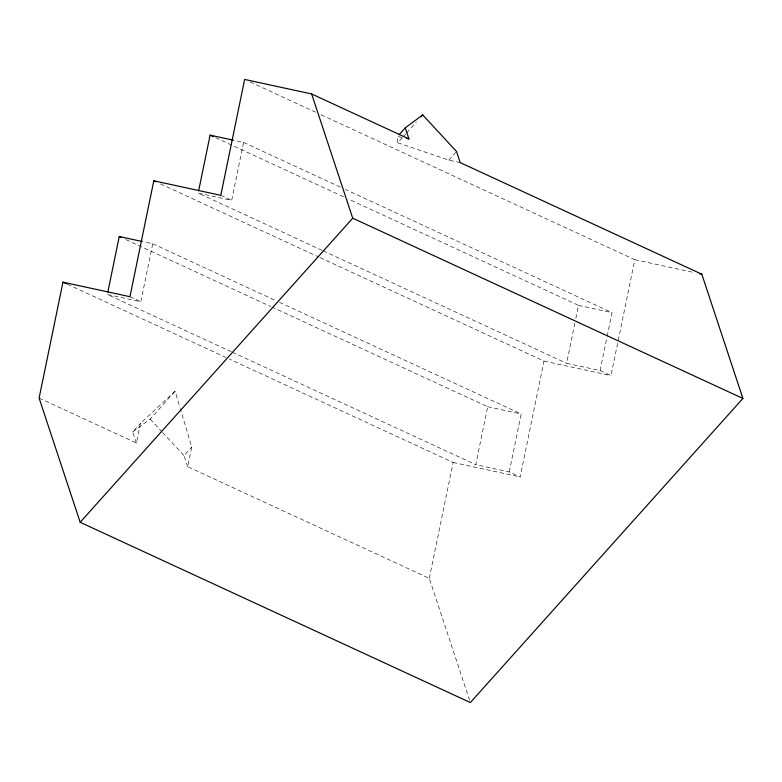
<?xml version="1.0" encoding="UTF-8"?>
<svg xmlns="http://www.w3.org/2000/svg" width="782" height="782" viewBox="0 0 782 782"><rect width="100%" height="100%" fill="white"/><g stroke="black" fill="none" stroke-linecap="round" stroke-linejoin="round"><path stroke-width="0.59" stroke-dasharray="3.91 2.93" d="M231.247 351.714L107.329 294.472L140.819 301.725L152.754 243.779L143.517 241.785M39.1 398.077L136.41 443.032L140.467 423.316L175.139 391.215L179.977 407.481M322.086 250.348L198.178 193.095L231.668 200.358L243.593 142.412L233.202 140.154M469.611 700.261L429.279 578.338L187.67 466.707L191.727 446.991L180.329 408.644M429.279 578.338L453.14 462.445L229.234 358.997M320.073 257.63L543.989 361.069L520.128 476.961L509.248 471.937L475.759 464.674L487.685 406.728L271.94 307.062M509.248 471.937L521.174 413.991L277.776 301.539M321.128 114.778L634.828 259.702L610.977 375.595L600.097 370.56L566.598 363.307L574.878 323.103M575.855 318.372L578.533 305.361L348.401 199.048M600.097 370.56L606.91 337.453M607.155 336.27L612.023 312.624L345.38 189.44M136.41 443.032L132.735 431.938L140.467 423.316M132.735 431.938L150.193 419.054L175.139 391.215M460.197 162.597L448.809 160.124L397.774 142.783L402.603 137.388M403.414 136.498L405.829 133.8M406.63 132.901L416.288 122.129M187.67 466.707L184.005 455.623L191.727 446.991M448.809 160.124L455.759 152.363M402.104 137.427L397.549 136.439L397.774 142.783M634.828 259.702L693.585 272.439M578.533 305.361L612.023 312.624M543.989 361.069L610.977 375.595M487.685 406.728L521.174 413.991M453.14 462.445L520.128 476.961M250.191 82.002L315.586 112.217M243.593 142.412L340.962 187.387M215.637 137.71L343.972 196.996M220.788 195.334L231.668 200.358M323.191 250.856L566.598 363.307M160.457 183.887L318.968 257.112M152.754 243.779L276.672 301.031M125.902 239.595L270.836 306.554M129.949 296.701L140.819 301.725M232.352 352.223L475.759 464.674M67.389 284.228L228.119 358.488M150.193 419.054L161.737 431.537M162.558 432.436L184.005 455.623"/><path stroke-width="1.17" d="M405.272 127.818L408.937 138.913L311.637 93.957L244.649 79.441L220.788 195.334L153.8 180.808L129.949 296.701L62.961 282.185L39.1 398.077L80.184 522.298L470.363 702.559L742.9 398.449L701.816 274.218L460.197 162.597L456.532 151.503L422.73 114.944L405.272 127.818L399.094 134.719M107.818 292.106L119.255 236.526L142.353 241.53M198.657 190.73L210.104 135.149L233.202 140.154M421.117 116.733L422.73 114.944M80.184 522.298L352.721 218.188L311.637 93.957M406.66 138.424L408.937 138.913M699.47 273.71L701.816 274.218M210.104 135.149L213.418 136.684M352.721 218.188L742.9 398.449M153.8 180.808L156.019 181.835M119.255 236.526L121.474 237.542M62.961 282.185L66.284 283.719"/></g></svg>
